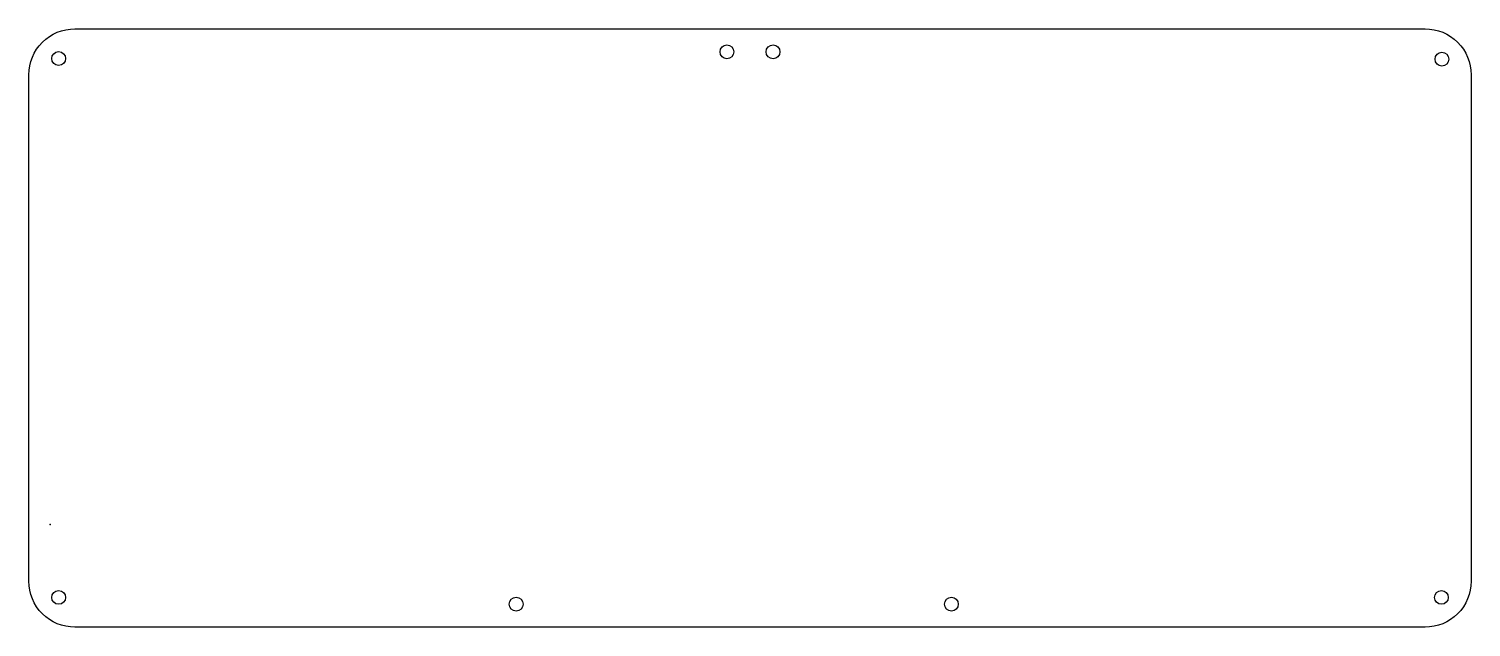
# Model space of a CAD drawing. Header units: millimetres. Extents: x 398 to 711, y 363 to 493.
import ezdxf

# ---------------------------------------------------------------- set-up
doc = ezdxf.new("R2010")
doc.units = ezdxf.units.MM
doc.header["$PDSIZE"] = -1
doc.layers.get('0').update_dxf_attribs({"color": 1})

msp = doc.modelspace()

# ---------------------------------------------------------------- linework, layer by layer
msp.add_lwpolyline([(407.73, 493.07), (700.73, 493.07, -0.414214), (710.73, 483.07), (710.73, 373.07, -0.414214), (700.73, 363.07), (407.73, 363.07, -0.414214), (397.73, 373.07), (397.73, 483.07, -0.414214)], format="xyb", close=True)
for centre in [(549.23, 488.07), (559.23, 488.07), (404.2, 486.61), (704.39, 486.48), (404.2, 369.54), (503.48, 368.07), (597.94, 368.07), (704.27, 369.54)]:
    msp.add_circle(centre, 1.5)
msp.add_point((402.34, 385.41))

doc.saveas('drawing.dxf')
